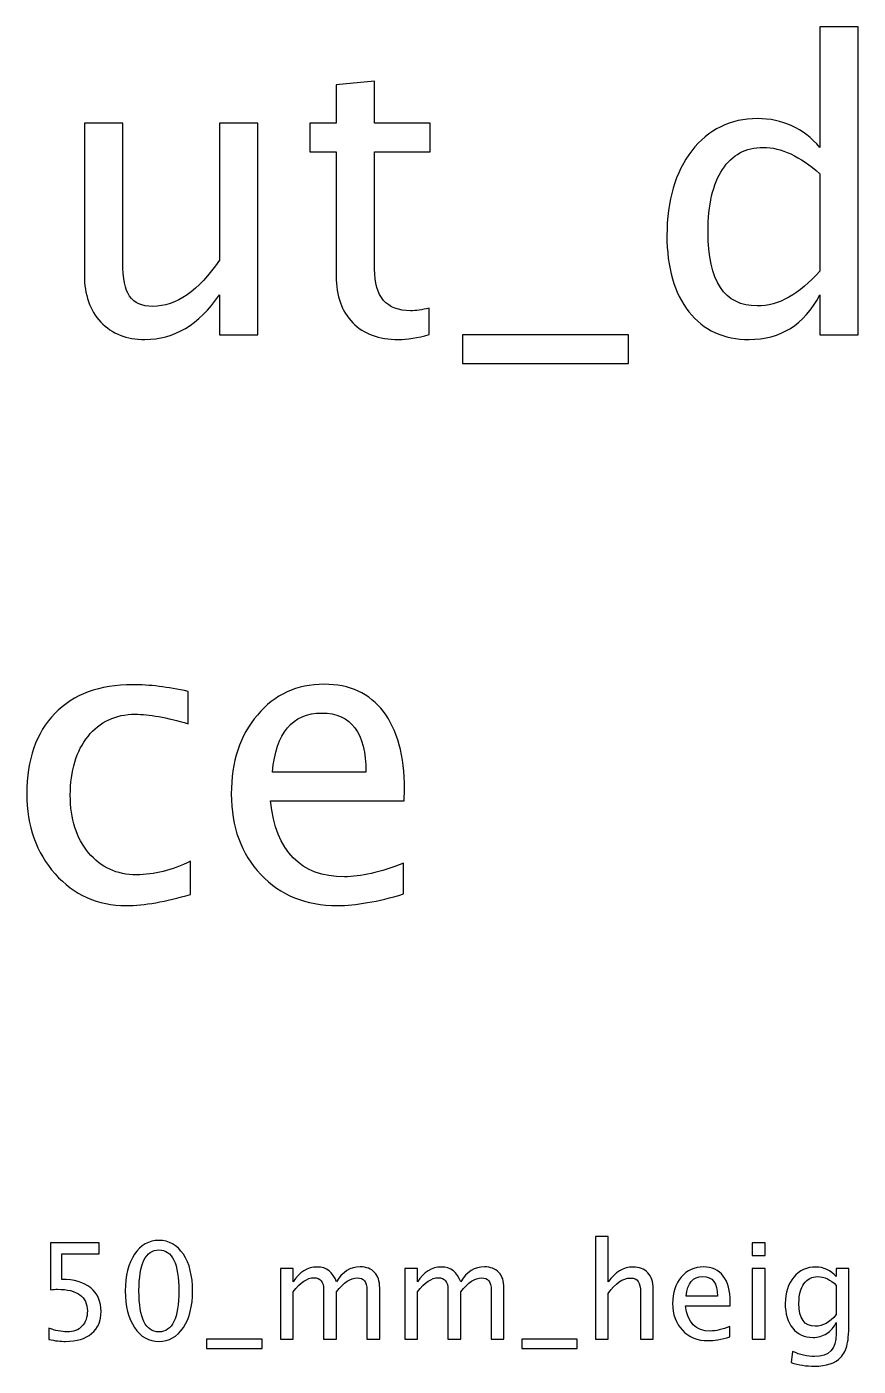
# Model space of a CAD drawing. Header units: centimetres. Extents: x -144 to 123, y -121 to 149.
# Drawn here: x -91.7 to -69.67, y 113.34 to 148.83 of the extents above; entities that cross this region are included whole.
import ezdxf

# ---------------------------------------------------------------- set-up
doc = ezdxf.new("R2010")
doc.units = ezdxf.units.CM
doc.header["$MEASUREMENT"] = 0
doc.layers.add('Layer 1', color=7, linetype='Continuous')

msp = doc.modelspace()

# ---------------------------------------------------------------- linework, layer by layer
at = {"layer": 'Layer 1'}
for points, knots in [([(-70.68163, 140.67044), (-70.68163, 140.67044), (-70.68163, 141.72348), (-70.68163, 141.72348), (-70.68163, 141.72348), (-71.09615, 140.93679), (-71.72056, 140.54344), (-72.55488, 140.54344), (-72.55488, 140.54344), (-73.23222, 140.54344), (-73.76491, 140.78862), (-74.15297, 141.28075), (-74.15297, 141.28075), (-74.54102, 141.77287), (-74.73505, 142.44491), (-74.73505, 143.29687), (-74.73505, 143.29687), (-74.73505, 144.2282), (-74.51456, 144.97786), (-74.07536, 145.54583), (-74.07536, 145.54583), (-73.63438, 146.11204), (-73.05583, 146.39602), (-72.33793, 146.39602), (-72.33793, 146.39602), (-71.67294, 146.39602), (-71.11908, 146.14202), (-70.68163, 145.63226), (-70.68163, 145.63226), (-70.68163, 145.63226), (-70.68163, 148.83019), (-70.68163, 148.83019), (-70.68163, 148.83019), (-70.68163, 148.83019), (-69.66563, 148.83019), (-69.66563, 148.83019), (-69.66563, 148.83019), (-69.66563, 148.83019), (-69.66563, 140.67044), (-69.66563, 140.67044), (-69.66563, 140.67044), (-69.66563, 140.67044), (-70.68163, 140.67044), (-70.68163, 140.67044)], [0, 0, 0, 0, 0.08333333, 0.08333333, 0.08333333, 0.08333333, 0.16666667, 0.16666667, 0.16666667, 0.16666667, 0.25, 0.25, 0.25, 0.25, 0.33333333, 0.33333333, 0.33333333, 0.33333333, 0.41666667, 0.41666667, 0.41666667, 0.41666667, 0.5, 0.5, 0.5, 0.5, 0.58333333, 0.58333333, 0.58333333, 0.58333333, 0.66666667, 0.66666667, 0.66666667, 0.66666667, 0.75, 0.75, 0.75, 0.75, 0.83333333, 0.83333333, 0.83333333, 0.83333333, 1, 1, 1, 1]), ([(-81.03214, 140.6722), (-81.34611, 140.58577), (-81.61952, 140.54344), (-81.85059, 140.54344), (-81.85059, 140.54344), (-82.36917, 140.54344), (-82.7731, 140.69161), (-83.06238, 140.98794), (-83.06238, 140.98794), (-83.35342, 141.28427), (-83.49806, 141.69526), (-83.49806, 142.22266), (-83.49806, 142.22266), (-83.49806, 142.22266), (-83.49806, 145.51761), (-83.49806, 145.51761), (-83.49806, 145.51761), (-83.49806, 145.51761), (-84.20008, 145.51761), (-84.20008, 145.51761), (-84.20008, 145.51761), (-84.20008, 145.51761), (-84.20008, 146.27961), (-84.20008, 146.27961), (-84.20008, 146.27961), (-84.20008, 146.27961), (-83.49806, 146.27961), (-83.49806, 146.27961), (-83.49806, 146.27961), (-83.49806, 146.27961), (-83.49806, 147.29384), (-83.49806, 147.29384), (-83.49806, 147.29384), (-83.49806, 147.29384), (-82.48206, 147.39085), (-82.48206, 147.39085), (-82.48206, 147.39085), (-82.48206, 147.39085), (-82.48206, 146.27961), (-82.48206, 146.27961), (-82.48206, 146.27961), (-82.48206, 146.27961), (-81.01097, 146.27961), (-81.01097, 146.27961), (-81.01097, 146.27961), (-81.01097, 146.27961), (-81.01097, 145.51761), (-81.01097, 145.51761), (-81.01097, 145.51761), (-81.01097, 145.51761), (-82.48206, 145.51761), (-82.48206, 145.51761), (-82.48206, 145.51761), (-82.48206, 145.51761), (-82.48206, 142.40611), (-82.48206, 142.40611), (-82.48206, 142.40611), (-82.48206, 141.67233), (-82.16279, 141.30544), (-81.52603, 141.30544), (-81.52603, 141.30544), (-81.39021, 141.30544), (-81.22617, 141.32837), (-81.03214, 141.37247), (-81.03214, 141.37247), (-81.03214, 141.37247), (-81.03214, 140.6722), (-81.03214, 140.6722)], [0, 0, 0, 0, 0.05555556, 0.05555556, 0.05555556, 0.05555556, 0.11111111, 0.11111111, 0.11111111, 0.11111111, 0.16666667, 0.16666667, 0.16666667, 0.16666667, 0.22222222, 0.22222222, 0.22222222, 0.22222222, 0.27777778, 0.27777778, 0.27777778, 0.27777778, 0.33333333, 0.33333333, 0.33333333, 0.33333333, 0.38888889, 0.38888889, 0.38888889, 0.38888889, 0.44444444, 0.44444444, 0.44444444, 0.44444444, 0.5, 0.5, 0.5, 0.5, 0.55555556, 0.55555556, 0.55555556, 0.55555556, 0.61111111, 0.61111111, 0.61111111, 0.61111111, 0.66666667, 0.66666667, 0.66666667, 0.66666667, 0.72222222, 0.72222222, 0.72222222, 0.72222222, 0.77777778, 0.77777778, 0.77777778, 0.77777778, 0.83333333, 0.83333333, 0.83333333, 0.83333333, 0.88888889, 0.88888889, 0.88888889, 0.88888889, 1, 1, 1, 1]), ([(-86.59544, 140.67044), (-86.59544, 140.67044), (-86.59544, 141.72525), (-86.59544, 141.72525), (-86.59544, 141.72525), (-87.13696, 140.93679), (-87.79489, 140.54344), (-88.56747, 140.54344), (-88.56747, 140.54344), (-89.05783, 140.54344), (-89.44765, 140.6969), (-89.73693, 141.00558), (-89.73693, 141.00558), (-90.02797, 141.31426), (-90.17261, 141.72877), (-90.17261, 142.25265), (-90.17261, 142.25265), (-90.17261, 142.25265), (-90.17261, 146.27961), (-90.17261, 146.27961), (-90.17261, 146.27961), (-90.17261, 146.27961), (-89.15661, 146.27961), (-89.15661, 146.27961), (-89.15661, 146.27961), (-89.15661, 146.27961), (-89.15661, 142.58426), (-89.15661, 142.58426), (-89.15661, 142.58426), (-89.15661, 142.16269), (-89.09487, 141.86459), (-88.97317, 141.6882), (-88.97317, 141.6882), (-88.84969, 141.51005), (-88.64508, 141.42186), (-88.35757, 141.42186), (-88.35757, 141.42186), (-87.73668, 141.42186), (-87.14754, 141.82931), (-86.59544, 142.64599), (-86.59544, 142.64599), (-86.59544, 142.64599), (-86.59544, 146.27961), (-86.59544, 146.27961), (-86.59544, 146.27961), (-86.59544, 146.27961), (-85.57944, 146.27961), (-85.57944, 146.27961), (-85.57944, 146.27961), (-85.57944, 146.27961), (-85.57944, 140.67044), (-85.57944, 140.67044), (-85.57944, 140.67044), (-85.57944, 140.67044), (-86.59544, 140.67044), (-86.59544, 140.67044)], [0, 0, 0, 0, 0.06666667, 0.06666667, 0.06666667, 0.06666667, 0.13333333, 0.13333333, 0.13333333, 0.13333333, 0.2, 0.2, 0.2, 0.2, 0.26666667, 0.26666667, 0.26666667, 0.26666667, 0.33333333, 0.33333333, 0.33333333, 0.33333333, 0.4, 0.4, 0.4, 0.4, 0.46666667, 0.46666667, 0.46666667, 0.46666667, 0.53333333, 0.53333333, 0.53333333, 0.53333333, 0.6, 0.6, 0.6, 0.6, 0.66666667, 0.66666667, 0.66666667, 0.66666667, 0.73333333, 0.73333333, 0.73333333, 0.73333333, 0.8, 0.8, 0.8, 0.8, 0.86666667, 0.86666667, 0.86666667, 0.86666667, 1, 1, 1, 1]), ([(-70.68163, 144.93729), (-71.20904, 145.40119), (-71.70822, 145.63402), (-72.18094, 145.63402), (-72.18094, 145.63402), (-72.64661, 145.63402), (-73.00644, 145.43999), (-73.2622, 145.05017), (-73.2622, 145.05017), (-73.51797, 144.66212), (-73.64497, 144.11179), (-73.64497, 143.39918), (-73.64497, 143.39918), (-73.64497, 142.08861), (-73.21105, 141.43244), (-72.34145, 141.43244), (-72.34145, 141.43244), (-71.77701, 141.43244), (-71.22315, 141.74112), (-70.68163, 142.35672), (-70.68163, 142.35672), (-70.68163, 142.35672), (-70.68163, 144.93729), (-70.68163, 144.93729)], [0, 0, 0, 0, 0.14285714, 0.14285714, 0.14285714, 0.14285714, 0.28571429, 0.28571429, 0.28571429, 0.28571429, 0.42857143, 0.42857143, 0.42857143, 0.42857143, 0.57142857, 0.57142857, 0.57142857, 0.57142857, 0.71428571, 0.71428571, 0.71428571, 0.71428571, 1, 1, 1, 1]), ([(-80.15372, 139.90844), (-80.15372, 139.90844), (-80.15372, 140.67044), (-80.15372, 140.67044), (-80.15372, 140.67044), (-80.15372, 140.67044), (-75.75105, 140.67044), (-75.75105, 140.67044), (-75.75105, 140.67044), (-75.75105, 140.67044), (-75.75105, 139.90844), (-75.75105, 139.90844), (-75.75105, 139.90844), (-75.75105, 139.90844), (-80.15372, 139.90844), (-80.15372, 139.90844)], [0, 0, 0, 0, 0.2, 0.2, 0.2, 0.2, 0.4, 0.4, 0.4, 0.4, 0.6, 0.6, 0.6, 0.6, 1, 1, 1, 1]), ([(-87.35931, 125.83977), (-88.01725, 125.64222), (-88.58522, 125.54344), (-89.06323, 125.54344), (-89.06323, 125.54344), (-89.8217, 125.54344), (-90.44965, 125.8239), (-90.94883, 126.38305), (-90.94883, 126.38305), (-91.44801, 126.94397), (-91.69848, 127.65129), (-91.69848, 128.50324), (-91.69848, 128.50324), (-91.69848, 129.41341), (-91.45154, 130.12426), (-90.95765, 130.63226), (-90.95765, 130.63226), (-90.46376, 131.14202), (-89.77408, 131.39602), (-88.88861, 131.39602), (-88.88861, 131.39602), (-88.45293, 131.39602), (-87.96256, 131.33605), (-87.42281, 131.21611), (-87.42281, 131.21611), (-87.42281, 131.21611), (-87.42281, 130.35886), (-87.42281, 130.35886), (-87.42281, 130.35886), (-87.99608, 130.52819), (-88.46351, 130.61286), (-88.82334, 130.61286), (-88.82334, 130.61286), (-89.34545, 130.61286), (-89.76349, 130.41706), (-90.0757, 130.02724), (-90.0757, 130.02724), (-90.38791, 129.63742), (-90.5449, 129.11708), (-90.5449, 128.46797), (-90.5449, 128.46797), (-90.5449, 127.83826), (-90.38262, 127.33026), (-90.05983, 126.94044), (-90.05983, 126.94044), (-89.73704, 126.55238), (-89.31547, 126.35836), (-88.79159, 126.35836), (-88.79159, 126.35836), (-88.32769, 126.35836), (-87.85144, 126.4783), (-87.35931, 126.71819), (-87.35931, 126.71819), (-87.35931, 126.71819), (-87.35931, 125.83977), (-87.35931, 125.83977)], [0, 0, 0, 0, 0.06666667, 0.06666667, 0.06666667, 0.06666667, 0.13333333, 0.13333333, 0.13333333, 0.13333333, 0.2, 0.2, 0.2, 0.2, 0.26666667, 0.26666667, 0.26666667, 0.26666667, 0.33333333, 0.33333333, 0.33333333, 0.33333333, 0.4, 0.4, 0.4, 0.4, 0.46666667, 0.46666667, 0.46666667, 0.46666667, 0.53333333, 0.53333333, 0.53333333, 0.53333333, 0.6, 0.6, 0.6, 0.6, 0.66666667, 0.66666667, 0.66666667, 0.66666667, 0.73333333, 0.73333333, 0.73333333, 0.73333333, 0.8, 0.8, 0.8, 0.8, 0.86666667, 0.86666667, 0.86666667, 0.86666667, 1, 1, 1, 1]), ([(-81.71663, 125.85036), (-82.39926, 125.64575), (-82.98311, 125.54344), (-83.46994, 125.54344), (-83.46994, 125.54344), (-84.30073, 125.54344), (-84.9763, 125.81861), (-85.49665, 126.36718), (-85.49665, 126.36718), (-86.01699, 126.91575), (-86.27805, 127.62659), (-86.27805, 128.50148), (-86.27805, 128.50148), (-86.27805, 129.34991), (-86.04874, 130.04665), (-85.58837, 130.59169), (-85.58837, 130.59169), (-85.12799, 131.13497), (-84.53886, 131.4066), (-83.82095, 131.4066), (-83.82095, 131.4066), (-83.14186, 131.4066), (-82.61622, 131.16495), (-82.2458, 130.68165), (-82.2458, 130.68165), (-81.87538, 130.19834), (-81.69018, 129.51395), (-81.69018, 128.62672), (-81.69018, 128.62672), (-81.69018, 128.62672), (-81.69547, 128.31627), (-81.69547, 128.31627), (-81.69547, 128.31627), (-81.69547, 128.31627), (-85.24088, 128.31627), (-85.24088, 128.31627), (-85.24088, 128.31627), (-85.09272, 126.97572), (-84.43831, 126.30544), (-83.27944, 126.30544), (-83.27944, 126.30544), (-82.85434, 126.30544), (-82.334, 126.42538), (-81.71663, 126.66527), (-81.71663, 126.66527), (-81.71663, 126.66527), (-81.71663, 125.85036), (-81.71663, 125.85036)], [0, 0, 0, 0, 0.07692308, 0.07692308, 0.07692308, 0.07692308, 0.15384615, 0.15384615, 0.15384615, 0.15384615, 0.23076923, 0.23076923, 0.23076923, 0.23076923, 0.30769231, 0.30769231, 0.30769231, 0.30769231, 0.38461538, 0.38461538, 0.38461538, 0.38461538, 0.46153846, 0.46153846, 0.46153846, 0.46153846, 0.53846154, 0.53846154, 0.53846154, 0.53846154, 0.61538462, 0.61538462, 0.61538462, 0.61538462, 0.69230769, 0.69230769, 0.69230769, 0.69230769, 0.76923077, 0.76923077, 0.76923077, 0.76923077, 0.84615385, 0.84615385, 0.84615385, 0.84615385, 1, 1, 1, 1]), ([(-85.18797, 129.07827), (-85.18797, 129.07827), (-82.71147, 129.07827), (-82.71147, 129.07827), (-82.71147, 129.07827), (-82.71147, 130.12249), (-83.10129, 130.64461), (-83.87916, 130.64461), (-83.87916, 130.64461), (-84.66233, 130.64461), (-85.09801, 130.12249), (-85.18797, 129.07827)], [0, 0, 0, 0, 0.25, 0.25, 0.25, 0.25, 0.5, 0.5, 0.5, 0.5, 1, 1, 1, 1]), ([(-91.11169, 114.04471), (-91.11169, 114.04471), (-91.11169, 114.3481), (-91.11169, 114.3481), (-91.11169, 114.3481), (-90.94295, 114.27989), (-90.78302, 114.24579), (-90.63015, 114.24579), (-90.63015, 114.24579), (-90.46317, 114.24579), (-90.33146, 114.29518), (-90.23563, 114.39396), (-90.23563, 114.39396), (-90.13979, 114.49273), (-90.09216, 114.62855), (-90.09216, 114.80142), (-90.09216, 114.80142), (-90.09216, 114.98721), (-90.15978, 115.1295), (-90.29501, 115.22769), (-90.29501, 115.22769), (-90.43024, 115.32588), (-90.62603, 115.37468), (-90.8818, 115.37468), (-90.8818, 115.37468), (-90.94118, 115.37468), (-91.00409, 115.37056), (-91.06936, 115.36233), (-91.06936, 115.36233), (-91.06936, 115.36233), (-91.06936, 116.60587), (-91.06936, 116.60587), (-91.06936, 116.60587), (-91.06936, 116.60587), (-89.77819, 116.60587), (-89.77819, 116.60587), (-89.77819, 116.60587), (-89.77819, 116.60587), (-89.77819, 116.30954), (-89.77819, 116.30954), (-89.77819, 116.30954), (-89.77819, 116.30954), (-90.77302, 116.30954), (-90.77302, 116.30954), (-90.77302, 116.30954), (-90.77302, 116.30954), (-90.77302, 115.63574), (-90.77302, 115.63574), (-90.77302, 115.63574), (-90.44494, 115.63574), (-90.18918, 115.56048), (-90.00514, 115.40996), (-90.00514, 115.40996), (-89.82111, 115.26003), (-89.7288, 115.05189), (-89.7288, 114.78554), (-89.7288, 114.78554), (-89.7288, 114.53742), (-89.81229, 114.34339), (-89.97927, 114.20287), (-89.97927, 114.20287), (-90.14626, 114.06235), (-90.37674, 113.99179), (-90.67072, 113.99179), (-90.67072, 113.99179), (-90.80183, 113.99179), (-90.94882, 114.00943), (-91.11169, 114.04471)], [0, 0, 0, 0, 0.05555556, 0.05555556, 0.05555556, 0.05555556, 0.11111111, 0.11111111, 0.11111111, 0.11111111, 0.16666667, 0.16666667, 0.16666667, 0.16666667, 0.22222222, 0.22222222, 0.22222222, 0.22222222, 0.27777778, 0.27777778, 0.27777778, 0.27777778, 0.33333333, 0.33333333, 0.33333333, 0.33333333, 0.38888889, 0.38888889, 0.38888889, 0.38888889, 0.44444444, 0.44444444, 0.44444444, 0.44444444, 0.5, 0.5, 0.5, 0.5, 0.55555556, 0.55555556, 0.55555556, 0.55555556, 0.61111111, 0.61111111, 0.61111111, 0.61111111, 0.66666667, 0.66666667, 0.66666667, 0.66666667, 0.72222222, 0.72222222, 0.72222222, 0.72222222, 0.77777778, 0.77777778, 0.77777778, 0.77777778, 0.83333333, 0.83333333, 0.83333333, 0.83333333, 0.88888889, 0.88888889, 0.88888889, 0.88888889, 1, 1, 1, 1]), ([(-88.19657, 113.99179), (-88.46409, 113.99179), (-88.67988, 114.11467), (-88.84333, 114.35986), (-88.84333, 114.35986), (-89.00737, 114.60504), (-89.0891, 114.92842), (-89.0891, 115.33058), (-89.0891, 115.33058), (-89.0891, 115.73275), (-89.00737, 116.05613), (-88.84333, 116.30131), (-88.84333, 116.30131), (-88.67988, 116.54649), (-88.46409, 116.66938), (-88.19657, 116.66938), (-88.19657, 116.66938), (-87.92787, 116.66938), (-87.71209, 116.54708), (-87.54864, 116.30249), (-87.54864, 116.30249), (-87.38577, 116.05789), (-87.30404, 115.73393), (-87.30404, 115.33058), (-87.30404, 115.33058), (-87.30404, 114.92842), (-87.38577, 114.60504), (-87.54864, 114.35986), (-87.54864, 114.35986), (-87.71209, 114.11467), (-87.92787, 113.99179), (-88.19657, 113.99179)], [0, 0, 0, 0, 0.11111111, 0.11111111, 0.11111111, 0.11111111, 0.22222222, 0.22222222, 0.22222222, 0.22222222, 0.33333333, 0.33333333, 0.33333333, 0.33333333, 0.44444444, 0.44444444, 0.44444444, 0.44444444, 0.55555556, 0.55555556, 0.55555556, 0.55555556, 0.66666667, 0.66666667, 0.66666667, 0.66666667, 0.77777778, 0.77777778, 0.77777778, 0.77777778, 1, 1, 1, 1]), ([(-76.62663, 114.05529), (-76.62663, 114.05529), (-76.62663, 116.77521), (-76.62663, 116.77521), (-76.62663, 116.77521), (-76.62663, 116.77521), (-76.28797, 116.77521), (-76.28797, 116.77521), (-76.28797, 116.77521), (-76.28797, 116.77521), (-76.28797, 115.57165), (-76.28797, 115.57165), (-76.28797, 115.57165), (-76.10864, 115.83329), (-75.88874, 115.96382), (-75.62886, 115.96382), (-75.62886, 115.96382), (-75.46541, 115.96382), (-75.33547, 115.91267), (-75.23963, 115.80977), (-75.23963, 115.80977), (-75.14379, 115.70747), (-75.09558, 115.5693), (-75.09558, 115.39643), (-75.09558, 115.39643), (-75.09558, 115.39643), (-75.09558, 114.05529), (-75.09558, 114.05529), (-75.09558, 114.05529), (-75.09558, 114.05529), (-75.43424, 114.05529), (-75.43424, 114.05529), (-75.43424, 114.05529), (-75.43424, 114.05529), (-75.43424, 115.2859), (-75.43424, 115.2859), (-75.43424, 115.2859), (-75.43424, 115.42466), (-75.45482, 115.52343), (-75.49539, 115.58223), (-75.49539, 115.58223), (-75.53655, 115.64162), (-75.60416, 115.67101), (-75.69883, 115.67101), (-75.69883, 115.67101), (-75.90697, 115.67101), (-76.10335, 115.53519), (-76.28797, 115.26355), (-76.28797, 115.26355), (-76.28797, 115.26355), (-76.28797, 114.05529), (-76.28797, 114.05529), (-76.28797, 114.05529), (-76.28797, 114.05529), (-76.62663, 114.05529), (-76.62663, 114.05529)], [0, 0, 0, 0, 0.06666667, 0.06666667, 0.06666667, 0.06666667, 0.13333333, 0.13333333, 0.13333333, 0.13333333, 0.2, 0.2, 0.2, 0.2, 0.26666667, 0.26666667, 0.26666667, 0.26666667, 0.33333333, 0.33333333, 0.33333333, 0.33333333, 0.4, 0.4, 0.4, 0.4, 0.46666667, 0.46666667, 0.46666667, 0.46666667, 0.53333333, 0.53333333, 0.53333333, 0.53333333, 0.6, 0.6, 0.6, 0.6, 0.66666667, 0.66666667, 0.66666667, 0.66666667, 0.73333333, 0.73333333, 0.73333333, 0.73333333, 0.8, 0.8, 0.8, 0.8, 0.86666667, 0.86666667, 0.86666667, 0.86666667, 1, 1, 1, 1]), ([(-72.47149, 116.26721), (-72.47149, 116.26721), (-72.47149, 116.60587), (-72.47149, 116.60587), (-72.47149, 116.60587), (-72.47149, 116.60587), (-72.13283, 116.60587), (-72.13283, 116.60587), (-72.13283, 116.60587), (-72.13283, 116.60587), (-72.13283, 116.26721), (-72.13283, 116.26721), (-72.13283, 116.26721), (-72.13283, 116.26721), (-72.47149, 116.26721), (-72.47149, 116.26721)], [0, 0, 0, 0, 0.2, 0.2, 0.2, 0.2, 0.4, 0.4, 0.4, 0.4, 0.6, 0.6, 0.6, 0.6, 1, 1, 1, 1]), ([(-88.19716, 114.24579), (-87.84379, 114.24579), (-87.6674, 114.60739), (-87.6674, 115.33058), (-87.6674, 115.33058), (-87.6674, 116.05378), (-87.84379, 116.41537), (-88.19716, 116.41537), (-88.19716, 116.41537), (-88.54935, 116.41537), (-88.72574, 116.05378), (-88.72574, 115.33058), (-88.72574, 115.33058), (-88.72574, 114.60739), (-88.54935, 114.24579), (-88.19716, 114.24579)], [0, 0, 0, 0, 0.2, 0.2, 0.2, 0.2, 0.4, 0.4, 0.4, 0.4, 0.6, 0.6, 0.6, 0.6, 1, 1, 1, 1]), ([(-84.97806, 114.05529), (-84.97806, 114.05529), (-84.97806, 115.92501), (-84.97806, 115.92501), (-84.97806, 115.92501), (-84.97806, 115.92501), (-84.6394, 115.92501), (-84.6394, 115.92501), (-84.6394, 115.92501), (-84.6394, 115.92501), (-84.6394, 115.57165), (-84.6394, 115.57165), (-84.6394, 115.57165), (-84.47418, 115.83329), (-84.26251, 115.96382), (-84.00322, 115.96382), (-84.00322, 115.96382), (-83.75334, 115.96382), (-83.58341, 115.83329), (-83.49287, 115.57165), (-83.49287, 115.57165), (-83.33235, 115.83564), (-83.12304, 115.96735), (-82.8661, 115.96735), (-82.8661, 115.96735), (-82.70206, 115.96735), (-82.57447, 115.91913), (-82.48333, 115.82212), (-82.48333, 115.82212), (-82.3922, 115.72511), (-82.34634, 115.58929), (-82.34634, 115.41466), (-82.34634, 115.41466), (-82.34634, 115.41466), (-82.34634, 114.05529), (-82.34634, 114.05529), (-82.34634, 114.05529), (-82.34634, 114.05529), (-82.68501, 114.05529), (-82.68501, 114.05529), (-82.68501, 114.05529), (-82.68501, 114.05529), (-82.68501, 115.3588), (-82.68501, 115.3588), (-82.68501, 115.3588), (-82.68501, 115.57165), (-82.76967, 115.67807), (-82.93901, 115.67807), (-82.93901, 115.67807), (-83.11481, 115.67807), (-83.29943, 115.55401), (-83.49287, 115.3053), (-83.49287, 115.3053), (-83.49287, 115.3053), (-83.49287, 114.05529), (-83.49287, 114.05529), (-83.49287, 114.05529), (-83.49287, 114.05529), (-83.83153, 114.05529), (-83.83153, 114.05529), (-83.83153, 114.05529), (-83.83153, 114.05529), (-83.83153, 115.35998), (-83.83153, 115.35998), (-83.83153, 115.35998), (-83.83153, 115.57459), (-83.91738, 115.6816), (-84.08965, 115.6816), (-84.08965, 115.6816), (-84.26075, 115.6816), (-84.44419, 115.55695), (-84.6394, 115.30706), (-84.6394, 115.30706), (-84.6394, 115.30706), (-84.6394, 114.05529), (-84.6394, 114.05529), (-84.6394, 114.05529), (-84.6394, 114.05529), (-84.97806, 114.05529), (-84.97806, 114.05529)], [0, 0, 0, 0, 0.04761905, 0.04761905, 0.04761905, 0.04761905, 0.0952381, 0.0952381, 0.0952381, 0.0952381, 0.14285714, 0.14285714, 0.14285714, 0.14285714, 0.19047619, 0.19047619, 0.19047619, 0.19047619, 0.23809524, 0.23809524, 0.23809524, 0.23809524, 0.28571429, 0.28571429, 0.28571429, 0.28571429, 0.33333333, 0.33333333, 0.33333333, 0.33333333, 0.38095238, 0.38095238, 0.38095238, 0.38095238, 0.42857143, 0.42857143, 0.42857143, 0.42857143, 0.47619048, 0.47619048, 0.47619048, 0.47619048, 0.52380952, 0.52380952, 0.52380952, 0.52380952, 0.57142857, 0.57142857, 0.57142857, 0.57142857, 0.61904762, 0.61904762, 0.61904762, 0.61904762, 0.66666667, 0.66666667, 0.66666667, 0.66666667, 0.71428571, 0.71428571, 0.71428571, 0.71428571, 0.76190476, 0.76190476, 0.76190476, 0.76190476, 0.80952381, 0.80952381, 0.80952381, 0.80952381, 0.85714286, 0.85714286, 0.85714286, 0.85714286, 0.9047619, 0.9047619, 0.9047619, 0.9047619, 1, 1, 1, 1]), ([(-81.68429, 114.05529), (-81.68429, 114.05529), (-81.68429, 115.92501), (-81.68429, 115.92501), (-81.68429, 115.92501), (-81.68429, 115.92501), (-81.34563, 115.92501), (-81.34563, 115.92501), (-81.34563, 115.92501), (-81.34563, 115.92501), (-81.34563, 115.57165), (-81.34563, 115.57165), (-81.34563, 115.57165), (-81.18041, 115.83329), (-80.96874, 115.96382), (-80.70945, 115.96382), (-80.70945, 115.96382), (-80.45957, 115.96382), (-80.28964, 115.83329), (-80.1991, 115.57165), (-80.1991, 115.57165), (-80.03858, 115.83564), (-79.82927, 115.96735), (-79.57233, 115.96735), (-79.57233, 115.96735), (-79.40829, 115.96735), (-79.2807, 115.91913), (-79.18956, 115.82212), (-79.18956, 115.82212), (-79.09843, 115.72511), (-79.05257, 115.58929), (-79.05257, 115.41466), (-79.05257, 115.41466), (-79.05257, 115.41466), (-79.05257, 114.05529), (-79.05257, 114.05529), (-79.05257, 114.05529), (-79.05257, 114.05529), (-79.39124, 114.05529), (-79.39124, 114.05529), (-79.39124, 114.05529), (-79.39124, 114.05529), (-79.39124, 115.3588), (-79.39124, 115.3588), (-79.39124, 115.3588), (-79.39124, 115.57165), (-79.4759, 115.67807), (-79.64524, 115.67807), (-79.64524, 115.67807), (-79.82104, 115.67807), (-80.00566, 115.55401), (-80.1991, 115.3053), (-80.1991, 115.3053), (-80.1991, 115.3053), (-80.1991, 114.05529), (-80.1991, 114.05529), (-80.1991, 114.05529), (-80.1991, 114.05529), (-80.53776, 114.05529), (-80.53776, 114.05529), (-80.53776, 114.05529), (-80.53776, 114.05529), (-80.53776, 115.35998), (-80.53776, 115.35998), (-80.53776, 115.35998), (-80.53776, 115.57459), (-80.62361, 115.6816), (-80.79588, 115.6816), (-80.79588, 115.6816), (-80.96698, 115.6816), (-81.15042, 115.55695), (-81.34563, 115.30706), (-81.34563, 115.30706), (-81.34563, 115.30706), (-81.34563, 114.05529), (-81.34563, 114.05529), (-81.34563, 114.05529), (-81.34563, 114.05529), (-81.68429, 114.05529), (-81.68429, 114.05529)], [0, 0, 0, 0, 0.04761905, 0.04761905, 0.04761905, 0.04761905, 0.0952381, 0.0952381, 0.0952381, 0.0952381, 0.14285714, 0.14285714, 0.14285714, 0.14285714, 0.19047619, 0.19047619, 0.19047619, 0.19047619, 0.23809524, 0.23809524, 0.23809524, 0.23809524, 0.28571429, 0.28571429, 0.28571429, 0.28571429, 0.33333333, 0.33333333, 0.33333333, 0.33333333, 0.38095238, 0.38095238, 0.38095238, 0.38095238, 0.42857143, 0.42857143, 0.42857143, 0.42857143, 0.47619048, 0.47619048, 0.47619048, 0.47619048, 0.52380952, 0.52380952, 0.52380952, 0.52380952, 0.57142857, 0.57142857, 0.57142857, 0.57142857, 0.61904762, 0.61904762, 0.61904762, 0.61904762, 0.66666667, 0.66666667, 0.66666667, 0.66666667, 0.71428571, 0.71428571, 0.71428571, 0.71428571, 0.76190476, 0.76190476, 0.76190476, 0.76190476, 0.80952381, 0.80952381, 0.80952381, 0.80952381, 0.85714286, 0.85714286, 0.85714286, 0.85714286, 0.9047619, 0.9047619, 0.9047619, 0.9047619, 1, 1, 1, 1]), ([(-73.06475, 114.11526), (-73.29229, 114.04706), (-73.4869, 114.01296), (-73.64918, 114.01296), (-73.64918, 114.01296), (-73.92611, 114.01296), (-74.1513, 114.10468), (-74.32475, 114.28754), (-74.32475, 114.28754), (-74.4982, 114.47039), (-74.58522, 114.70734), (-74.58522, 114.99897), (-74.58522, 114.99897), (-74.58522, 115.28178), (-74.50878, 115.51403), (-74.35533, 115.69571), (-74.35533, 115.69571), (-74.20187, 115.8768), (-74.00549, 115.96735), (-73.76619, 115.96735), (-73.76619, 115.96735), (-73.53982, 115.96735), (-73.36461, 115.8868), (-73.24114, 115.72569), (-73.24114, 115.72569), (-73.11766, 115.56459), (-73.05593, 115.33646), (-73.05593, 115.04072), (-73.05593, 115.04072), (-73.05593, 115.04072), (-73.05769, 114.93724), (-73.05769, 114.93724), (-73.05769, 114.93724), (-73.05769, 114.93724), (-74.2395, 114.93724), (-74.2395, 114.93724), (-74.2395, 114.93724), (-74.19011, 114.49038), (-73.97197, 114.26696), (-73.58568, 114.26696), (-73.58568, 114.26696), (-73.44398, 114.26696), (-73.27053, 114.30694), (-73.06475, 114.3869), (-73.06475, 114.3869), (-73.06475, 114.3869), (-73.06475, 114.11526), (-73.06475, 114.11526)], [0, 0, 0, 0, 0.07692308, 0.07692308, 0.07692308, 0.07692308, 0.15384615, 0.15384615, 0.15384615, 0.15384615, 0.23076923, 0.23076923, 0.23076923, 0.23076923, 0.30769231, 0.30769231, 0.30769231, 0.30769231, 0.38461538, 0.38461538, 0.38461538, 0.38461538, 0.46153846, 0.46153846, 0.46153846, 0.46153846, 0.53846154, 0.53846154, 0.53846154, 0.53846154, 0.61538462, 0.61538462, 0.61538462, 0.61538462, 0.69230769, 0.69230769, 0.69230769, 0.69230769, 0.76923077, 0.76923077, 0.76923077, 0.76923077, 0.84615385, 0.84615385, 0.84615385, 0.84615385, 1, 1, 1, 1]), ([(-74.22186, 115.19124), (-74.22186, 115.19124), (-73.39636, 115.19124), (-73.39636, 115.19124), (-73.39636, 115.19124), (-73.39636, 115.53931), (-73.5263, 115.71335), (-73.78559, 115.71335), (-73.78559, 115.71335), (-74.04665, 115.71335), (-74.19187, 115.53931), (-74.22186, 115.19124)], [0, 0, 0, 0, 0.25, 0.25, 0.25, 0.25, 0.5, 0.5, 0.5, 0.5, 1, 1, 1, 1]), ([(-72.47149, 114.05529), (-72.47149, 114.05529), (-72.47149, 115.92501), (-72.47149, 115.92501), (-72.47149, 115.92501), (-72.47149, 115.92501), (-72.13283, 115.92501), (-72.13283, 115.92501), (-72.13283, 115.92501), (-72.13283, 115.92501), (-72.13283, 114.05529), (-72.13283, 114.05529), (-72.13283, 114.05529), (-72.13283, 114.05529), (-72.47149, 114.05529), (-72.47149, 114.05529)], [0, 0, 0, 0, 0.2, 0.2, 0.2, 0.2, 0.4, 0.4, 0.4, 0.4, 0.6, 0.6, 0.6, 0.6, 1, 1, 1, 1]), ([(-71.44491, 113.4344), (-71.44491, 113.4344), (-71.40493, 113.72721), (-71.40493, 113.72721), (-71.40493, 113.72721), (-71.20855, 113.63548), (-71.01393, 113.58962), (-70.82167, 113.58962), (-70.82167, 113.58962), (-70.44008, 113.58962), (-70.24899, 113.79188), (-70.24899, 114.19581), (-70.24899, 114.19581), (-70.24899, 114.19581), (-70.24899, 114.48979), (-70.24899, 114.48979), (-70.24899, 114.48979), (-70.30779, 114.36573), (-70.39128, 114.2699), (-70.50005, 114.2011), (-70.50005, 114.2011), (-70.60882, 114.13231), (-70.72994, 114.09762), (-70.86341, 114.09762), (-70.86341, 114.09762), (-71.08978, 114.09762), (-71.26911, 114.17876), (-71.4014, 114.34104), (-71.4014, 114.34104), (-71.53369, 114.50332), (-71.60013, 114.72322), (-71.60013, 115.00074), (-71.60013, 115.00074), (-71.60013, 115.28472), (-71.52487, 115.51638), (-71.37435, 115.69571), (-71.37435, 115.69571), (-71.22325, 115.87445), (-71.02863, 115.96382), (-70.78933, 115.96382), (-70.78933, 115.96382), (-70.58001, 115.96382), (-70.39951, 115.87915), (-70.24899, 115.70923), (-70.24899, 115.70923), (-70.24899, 115.70923), (-70.24899, 115.92501), (-70.24899, 115.92501), (-70.24899, 115.92501), (-70.24899, 115.92501), (-69.91032, 115.92501), (-69.91032, 115.92501), (-69.91032, 115.92501), (-69.91032, 115.92501), (-69.91032, 114.56564), (-69.91032, 114.56564), (-69.91032, 114.56564), (-69.91032, 114.27342), (-69.92561, 114.05705), (-69.95618, 113.91653), (-69.95618, 113.91653), (-69.98617, 113.77601), (-70.04379, 113.66077), (-70.12728, 113.5714), (-70.12728, 113.5714), (-70.27545, 113.41441), (-70.50711, 113.33562), (-70.82167, 113.33562), (-70.82167, 113.33562), (-71.03745, 113.33562), (-71.245, 113.36855), (-71.44491, 113.4344)], [0, 0, 0, 0, 0.05263158, 0.05263158, 0.05263158, 0.05263158, 0.10526316, 0.10526316, 0.10526316, 0.10526316, 0.15789474, 0.15789474, 0.15789474, 0.15789474, 0.21052632, 0.21052632, 0.21052632, 0.21052632, 0.26315789, 0.26315789, 0.26315789, 0.26315789, 0.31578947, 0.31578947, 0.31578947, 0.31578947, 0.36842105, 0.36842105, 0.36842105, 0.36842105, 0.42105263, 0.42105263, 0.42105263, 0.42105263, 0.47368421, 0.47368421, 0.47368421, 0.47368421, 0.52631579, 0.52631579, 0.52631579, 0.52631579, 0.57894737, 0.57894737, 0.57894737, 0.57894737, 0.63157895, 0.63157895, 0.63157895, 0.63157895, 0.68421053, 0.68421053, 0.68421053, 0.68421053, 0.73684211, 0.73684211, 0.73684211, 0.73684211, 0.78947368, 0.78947368, 0.78947368, 0.78947368, 0.84210526, 0.84210526, 0.84210526, 0.84210526, 0.89473684, 0.89473684, 0.89473684, 0.89473684, 1, 1, 1, 1]), ([(-70.24899, 114.70205), (-70.24899, 114.70205), (-70.24899, 115.47757), (-70.24899, 115.47757), (-70.24899, 115.47757), (-70.39833, 115.63221), (-70.5612, 115.70982), (-70.737, 115.70982), (-70.737, 115.70982), (-70.8934, 115.70982), (-71.01569, 115.64749), (-71.10389, 115.52226), (-71.10389, 115.52226), (-71.19267, 115.39761), (-71.23677, 115.22416), (-71.23677, 115.00309), (-71.23677, 115.00309), (-71.23677, 114.5968), (-71.09272, 114.39396), (-70.80403, 114.39396), (-70.80403, 114.39396), (-70.60765, 114.39396), (-70.42244, 114.49685), (-70.24899, 114.70205)], [0, 0, 0, 0, 0.14285714, 0.14285714, 0.14285714, 0.14285714, 0.28571429, 0.28571429, 0.28571429, 0.28571429, 0.42857143, 0.42857143, 0.42857143, 0.42857143, 0.57142857, 0.57142857, 0.57142857, 0.57142857, 0.71428571, 0.71428571, 0.71428571, 0.71428571, 1, 1, 1, 1]), ([(-86.93245, 113.80129), (-86.93245, 113.80129), (-86.93245, 114.05529), (-86.93245, 114.05529), (-86.93245, 114.05529), (-86.93245, 114.05529), (-85.4649, 114.05529), (-85.4649, 114.05529), (-85.4649, 114.05529), (-85.4649, 114.05529), (-85.4649, 113.80129), (-85.4649, 113.80129), (-85.4649, 113.80129), (-85.4649, 113.80129), (-86.93245, 113.80129), (-86.93245, 113.80129)], [0, 0, 0, 0, 0.2, 0.2, 0.2, 0.2, 0.4, 0.4, 0.4, 0.4, 0.6, 0.6, 0.6, 0.6, 1, 1, 1, 1]), ([(-78.58102, 113.80129), (-78.58102, 113.80129), (-78.58102, 114.05529), (-78.58102, 114.05529), (-78.58102, 114.05529), (-78.58102, 114.05529), (-77.11347, 114.05529), (-77.11347, 114.05529), (-77.11347, 114.05529), (-77.11347, 114.05529), (-77.11347, 113.80129), (-77.11347, 113.80129), (-77.11347, 113.80129), (-77.11347, 113.80129), (-78.58102, 113.80129), (-78.58102, 113.80129)], [0, 0, 0, 0, 0.2, 0.2, 0.2, 0.2, 0.4, 0.4, 0.4, 0.4, 0.6, 0.6, 0.6, 0.6, 1, 1, 1, 1])]:
    msp.add_open_spline(points, degree=3, knots=knots, dxfattribs=at)

doc.saveas('drawing.dxf')
